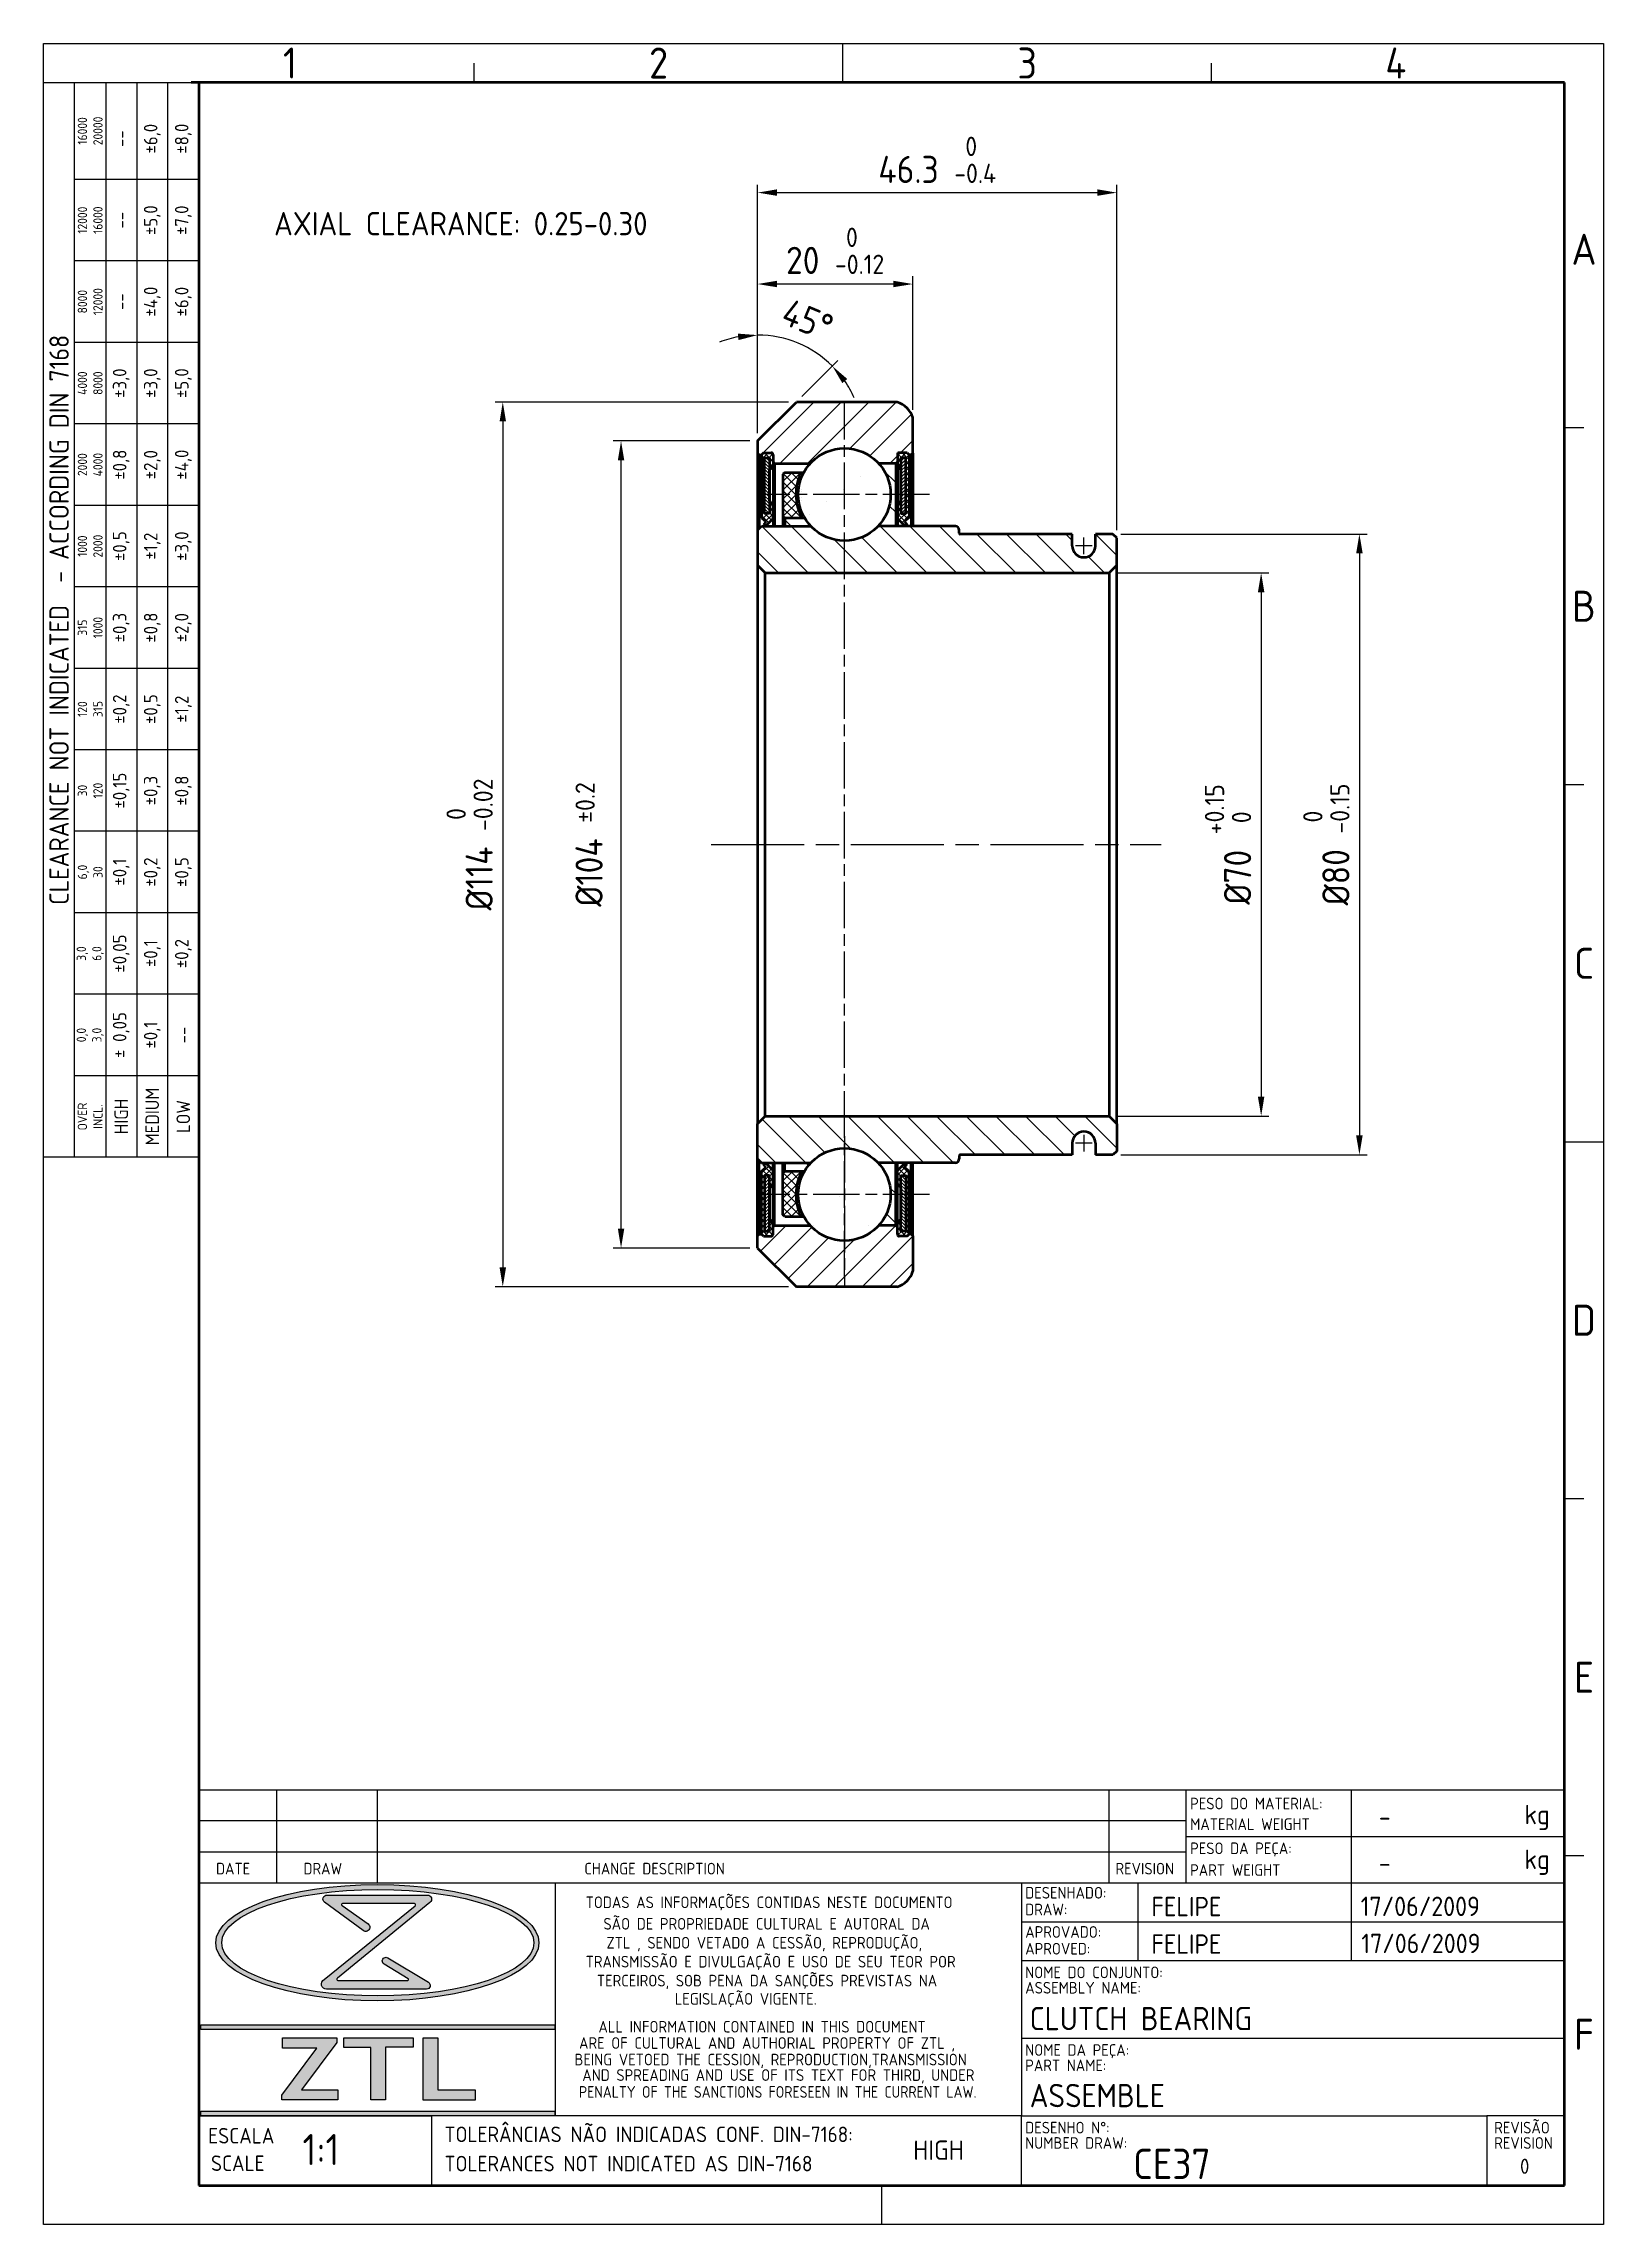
# Model space of a CAD drawing. Extents: x 0 to 201, y 0 to 281.
import ezdxf
from ezdxf.enums import TextEntityAlignment as Align

# ---------------------------------------------------------------- set-up
doc = ezdxf.new("R2010")
doc.units = 0
for name, pattern in [('AM_ISO02W050', [7.5, 6, -1.5]), ('AM_ISO08W050', [18, 12, -1.5, 3, -1.5]), ('AM_ISO08W050x2', [9, 6, -0.75, 1.5, -0.75])]:
    doc.linetypes.add(name, pattern=pattern)
doc.layers.get('Defpoints').update_dxf_attribs({"linetype": 'CONTINUOUS'})
for name, color, linetype, lineweight in [('AM_0', 7, 'CONTINUOUS', 50), ('AM_3', 6, 'AM_ISO02W050', 25), ('AM_5', 3, 'CONTINUOUS', 25), ('AM_6', 2, 'CONTINUOUS', 35), ('AM_7', 4, 'AM_ISO08W050', 25), ('AM_8', 1, 'CONTINUOUS', 25), ('AM_BOR', 7, 'CONTINUOUS', 50)]:
    doc.layers.add(name, color=color, linetype=linetype, lineweight=lineweight)
doc.styles.add('ACISOTS', font='isocp.shx', dxfattribs={"height": 1})
doc.styles.get("Standard").update_dxf_attribs({"font": 'ISOCP.SHX'})
doc.dimstyles.new('AM_ISO', dxfattribs={"dimtxt": 3.5, "dimasz": 2.5, "dimexe": 1, "dimexo": 1, "dimgap": 1.5, "dimtad": 1, "dimdsep": 46, "dimtxsty": 'Standard', "dimcen": 0, "dimclrd": 256, "dimclre": 256, "dimclrt": 2, "dimadec": 0, "dimazin": 2, "dimtp": 0.1, "dimtm": 0.1, "dimtfac": 0.71, "dimtdec": 3, "dimtmove": 0, "dimatfit": 3, "dimfxl": 0, "dimlwd": -1, "dimlwe": -1, "dimarcsym": 0})
pattern_1 = [(135, (5.872, 0), (-1.909188, -1.909188), [])]
pattern_2 = [(45, (5.8721, 0), (-1.767767, 1.767767), [])]

# ---------------------------------------------------------------- blocks, each defined once
blk = doc.blocks.new('A4 ZTL')
at = {"layer": 'AM_0'}
for p, q in [((196, 276), (19, 276)), ((20, 276), (20, 5)), ((196, 5), (196, 276)), ((20, 5), (196, 5))]:
    blk.add_line(p, q, dxfattribs=at)
at = {"layer": 'AM_BOR', "color": 135, "lineweight": 25}
for p, q in [((0, 0), (0, 281)), ((0, 281), (201, 281)), ((55.5, 276), (55.5, 278.5)), ((103, 276), (103, 281)), ((150.5, 276), (150.5, 278.5)), ((201, 281), (201, 0)), ((4, 137.5), (4, 276)), ((8, 276), (8, 137.5)), ((12, 276), (12, 137.5)), ((16, 137.5), (16, 276)), ((20, 263.5), (4, 263.5)), ((20, 253), (4, 253)), ((20, 242.5), (4, 242.5)), ((20, 232), (4, 232)), ((198.5, 231.5), (196, 231.5)), ((20, 221.5), (4, 221.5)), ((20, 211), (4, 211)), ((20, 200.5), (4, 200.5)), ((20, 190), (4, 190)), ((198.5, 185.5), (196, 185.5)), ((20, 179.5), (4, 179.5)), ((20, 169), (4, 169)), ((20, 158.5), (4, 158.5)), ((20, 148), (4, 148)), ((196, 139.5), (201, 139.5)), ((198.5, 93.5), (196, 93.5)), ((198.5, 47.5), (196, 47.5)), ((108, 0), (108, 5)), ((201, 0), (0, 0))]:
    blk.add_line(p, q, dxfattribs=at)
blk.add_lwpolyline([(20, 276), (20, 137.5), (0, 137.5), (0, 276)], close=True, dxfattribs=at)
at = {"layer": 'AM_BOR', "color": 135, "lineweight": 25, "style": 'ACISOTS'}
for s, p in [('1', (31.75, 278.5)), ('2', (79.25, 278.5)), ('3', (126.75, 278.5)), ('4', (174.25, 278.5)), ('A', (198.5, 254.5)), ('B', (198.5, 208.5)), ('C', (198.5, 162.5)), ('D', (198.5, 116.5)), ('E', (198.5, 70.5)), ('F', (198.5, 24.5))]:
    blk.add_text(s, height=4, dxfattribs=at).set_placement(p, align=Align.MIDDLE)
at = {"layer": 'AM_BOR', "color": 135, "lineweight": 25, "attachment_point": 5, "rotation": 90}
for s, insert, char_height, width in [('16000\\P20000', (6, 269.75), 1.2, 12.5), ('±6,0', (14, 268.75), 1.75, 10.5), ('±8,0', (18, 268.75), 1.75, 10.5), ('--', (10, 268.75), 1.75, 10.5), ('12000\\P16000', (6, 258.25), 1.2, 10.5), ('--', (10, 258.25), 1.75, 10.5), ('±5,0', (14, 258.25), 1.75, 10.5), ('±7,0', (18, 258.25), 1.75, 10.5), ('8000\\P12000', (6, 247.75), 1.2, 10.5), ('--', (10, 247.75), 1.75, 10.5), ('±4,0', (14, 247.75), 1.75, 10.5), ('±6,0', (18, 247.75), 1.75, 10.5), ('{\\Fisocp.shx|c0;CLEARANCE NOT INDICATED  - ACCORDING DIN 7168}', (2, 206.75), 2.5, 138.5), ('±3,0', (10, 237.25), 1.75, 10.5), ('±3,0', (14, 237.25), 1.75, 10.5), ('±5,0', (18, 237.25), 1.75, 10.5), ('4000\\P8000', (6, 237.25), 1.2, 10.5), ('2000\\P4000', (6, 226.75), 1.2, 10.5), ('±0,8', (10, 226.75), 1.75, 10.5), ('±2,0', (14, 226.75), 1.75, 10.5), ('±4,0', (18, 226.75), 1.75, 10.5), ('1000\\P2000', (6, 216.25), 1.2, 10.5), ('±0,5', (10, 216.25), 1.75, 10.5), ('±1,2', (14, 216.25), 1.75, 10.5), ('±3,0', (18, 216.25), 1.75, 10.5), ('315\\P1000', (6, 205.75), 1.2, 10.5), ('±0,3', (10, 205.75), 1.75, 10.5), ('±0,8', (14, 205.75), 1.75, 10.5), ('±2,0', (18, 205.75), 1.75, 10.5), ('±0,2', (10, 195.25), 1.75, 10.5), ('±0,5', (14, 195.25), 1.75, 10.5), ('±1,2', (18, 195.25), 1.75, 10.5), ('120\\P315', (6, 195.25), 1.2, 10.5), ('30\\P120', (6, 184.75), 1.2, 10.5), ('±0,15', (10, 184.75), 1.75, 10.5), ('±0,3', (14, 184.75), 1.75, 10.5), ('±0,8', (18, 184.75), 1.75, 10.5), ('6,0\\P30', (6, 174.25), 1.2, 10.5), ('±0,1', (10, 174.25), 1.75, 10.5), ('±0,2', (14, 174.25), 1.75, 10.5), ('±0,5', (18, 174.25), 1.75, 10.5), ('±0,05', (10, 163.75), 1.75, 10.5), ('3,0\\P6,0', (6, 163.75), 1.2, 10.5), ('±0,1', (14, 163.75), 1.75, 10.5), ('±0,2', (18, 163.75), 1.75, 10.5), ('± 0,05', (10, 153.25), 1.75, 10.5), ('\\pt4.79529;±0,1', (14, 153.25), 1.75, 10.5), ('0,0\\P3,0', (6, 153.25), 1.2, 10.5), ('--', (18, 153.25), 1.75, 10.5), ('MEDIUM', (14, 142.75), 1.75, 10.5), ('{\\Fisocp.shx|c0;OVER\\PINCL.}', (6, 142.75), 1.2, 10.5), ('HIGH', (10, 142.75), 1.75, 10.5), ('LOW', (18, 142.75), 1.75, 10.5)]:
    blk.add_mtext(s, dxfattribs=dict(at, insert=insert, char_height=char_height, width=width))
blk = doc.blocks.new('LEGENDAZTL-1')
at = {"layer": 'AM_8'}
h = blk.add_hatch(color=135, dxfattribs=at)
edge = h.paths.add_edge_path()
edge.add_ellipse((23.01, 31.29), major_axis=(20.82, 0), ratio=0.359907, start_angle=191.4592, end_angle=452.8175)
edge.add_ellipse((23.01, 31.29), major_axis=(20.82, 0), ratio=0.359907, start_angle=92.8175, end_angle=191.4592)
edge = h.paths.add_edge_path(flags=16)
edge.add_ellipse((23.07, 31.29), major_axis=(20.11, 0), ratio=0.340664, start_angle=93.067, end_angle=371.4592)
edge.add_ellipse((23.07, 31.29), major_axis=(20.11, 0), ratio=0.340664, start_angle=11.4592, end_angle=93.067)
h = blk.add_hatch(color=135, dxfattribs=at)
edge = h.paths.add_edge_path()
edge.add_line((27.86, 36.04), (16.14, 26.55))
edge.add_arc((16.46, 25.96), 0.662, 118.1409, 270)
edge.add_line((16.46, 25.3), (29.34, 25.3))
edge.add_arc((29.33, 25.79), 0.488, 271.9685, 418.9108)
edge.add_line((29.58, 26.21), (24.36, 29.35))
edge.add_arc((24.11, 28.95), 0.475, 58.6682, 238.8052)
edge.add_line((23.87, 28.54), (26.98, 26.65))
edge.add_arc((26.92, 26.56), 0.12, -90, 54.6545, ccw=False)
edge.add_line((26.92, 26.44), (17.93, 26.44))
edge.add_arc((17.96, 26.6), 0.167, 129.2364, 260.8226, ccw=False)
edge.add_line((17.86, 26.73), (29.79, 36.47))
edge.add_arc((29.47, 36.9), 0.529, 306.0702, 450)
edge.add_line((29.47, 37.43), (16.54, 37.43))
edge.add_arc((16.52, 36.92), 0.513, 87.7272, 233.7471)
edge.add_line((16.21, 36.5), (21.18, 32.86))
edge.add_arc((21.5, 33.28), 0.527, 232.4714, 414.7334)
edge.add_line((21.81, 33.71), (18.46, 36.07))
edge.add_arc((18.53, 36.2), 0.144, 90, 242.5235, ccw=False)
edge.add_line((18.53, 36.35), (27.78, 36.35))
edge.add_arc((27.75, 36.17), 0.176, -50.9964, 80.7655, ccw=False)
for points in [[(0.28, 20.1), (45.87, 20.1), (45.87, 20.7), (0.28, 20.7)], [(10.71, 11.65), (10.71, 11.05), (17.9, 11.05), (17.9, 12.32), (13.24, 12.32), (17.77, 18.44), (17.77, 19.04), (10.78, 19.04), (10.78, 17.71), (15.21, 17.71)], [(18.7, 17.78), (22.17, 17.78), (22.17, 11.05), (24.07, 11.05), (24.07, 17.84), (27.63, 17.84), (27.63, 19.04), (18.7, 19.04)], [(35.62, 11.02), (35.62, 12.32), (30.79, 12.32), (30.79, 19.04), (28.93, 19.04), (28.93, 11.02)], [(45.87, 9.6), (0.28, 9.6), (0.28, 9), (45.87, 9)]]:
    blk.add_hatch(color=135, dxfattribs=at).paths.add_polyline_path(points)
at = {"layer": 'AM_8', "color": 135}
for p, q in [((0, 51), (176, 51)), ((0, 51), (0, 0)), ((10, 51), (10, 39)), ((23, 51), (23, 39)), ((117.25, 51), (117.25, 39)), ((127.25, 39), (127.25, 51)), ((148.5, 51), (148.5, 45)), ((176, 0), (176, 51)), ((127.25, 47), (0, 47)), ((127.25, 45), (176, 45)), ((148.5, 45), (148.5, 39)), ((0, 43), (127.25, 43)), ((0, 39), (106, 39)), ((16.54, 37.43), (29.47, 37.43)), ((45.93, 39), (45.93, 9)), ((106, 39), (106, 20)), ((106, 39), (176, 39)), ((121, 39), (121, 29)), ((148.5, 39), (148.5, 29)), ((106, 34), (176, 34)), ((106, 29), (176, 29)), ((0.28, 20.1), (0.28, 20.7)), ((0.28, 20.7), (45.87, 20.7)), ((45.87, 20.1), (0.28, 20.1)), ((45.87, 20.7), (45.87, 20.1)), ((106, 20), (106, 9)), ((10.71, 11.65), (15.21, 17.71)), ((10.78, 17.71), (10.78, 19.04)), ((10.78, 19.04), (17.77, 19.04)), ((15.21, 17.71), (10.78, 17.71)), ((17.77, 18.44), (13.24, 12.32)), ((17.77, 19.04), (17.77, 18.44)), ((18.7, 17.78), (18.7, 19.04)), ((18.7, 19.04), (27.63, 19.04)), ((22.17, 17.78), (18.7, 17.78)), ((22.17, 11.05), (22.17, 17.78)), ((24.07, 17.84), (24.07, 11.05)), ((27.63, 17.84), (24.07, 17.84)), ((27.63, 19.04), (27.63, 17.84)), ((28.93, 11.02), (28.93, 19.04)), ((28.93, 19.04), (30.79, 19.04)), ((30.79, 19.04), (30.79, 12.32)), ((106, 19), (176, 19)), ((10.71, 11.05), (10.71, 11.65)), ((13.24, 12.32), (17.9, 12.32)), ((17.9, 12.32), (17.9, 11.05)), ((30.79, 12.32), (35.62, 12.32)), ((35.62, 12.32), (35.62, 11.02)), ((0, 9), (30, 9)), ((106, 9), (0, 9)), ((0.28, 9.6), (45.87, 9.6)), ((0.28, 9), (0.28, 9.6)), ((45.87, 9), (0.28, 9)), ((17.9, 11.05), (10.71, 11.05)), ((24.07, 11.05), (22.17, 11.05)), ((35.62, 11.02), (28.93, 11.02)), ((30, 9), (30, 0)), ((45.87, 9.6), (45.87, 9)), ((106, 0), (106, 9)), ((106, 9), (166, 9)), ((176, 9), (166, 9)), ((166, 9), (166, 0)), ((0, 0), (176, 0))]:
    blk.add_line(p, q, dxfattribs=at)
blk.add_lwpolyline([(16.54, 37.43), (29.47, 37.43, -0.726075), (29.79, 36.47), (17.86, 26.73, 0.646844), (17.93, 26.44), (26.92, 26.44, 0.730915), (26.98, 26.65), (23.87, 28.54, -1.001197), (24.36, 29.35), (29.58, 26.21, -0.746343), (29.34, 25.3), (16.46, 25.3, -0.780296), (16.14, 26.55), (27.86, 36.04, 0.647932), (27.78, 36.35), (18.53, 36.35, 0.78497), (18.46, 36.07), (21.81, 33.71, -1.019937), (21.18, 32.86), (16.21, 36.5, -0.740095), (16.54, 37.43, -0.257794)], format="xyb", dxfattribs=at)
for centre, major_axis, ratio in [((23.01, 31.29), (-20.82, 0), 0.359907), ((23.07, 31.29), (-20.11, 0), 0.340664)]:
    blk.add_ellipse(centre, major_axis=major_axis, ratio=ratio, dxfattribs=at)
for s, height, p in [('PESO DO MATERIAL:', 1.5, (127.75, 48.48)), ('kg', 2.5, (170.83, 46.56)), ('MATERIAL WEIGHT', 1.5, (127.75, 45.82)), ('PESO DA PEÇA:', 1.5, (127.75, 42.71)), ('kg', 2.5, (170.83, 40.79)), ('DATE', 1.5, (2.22, 40.09)), ('DRAW', 1.5, (13.48, 40.09)), ('CHANGE DESCRIPTION', 1.5, (49.68, 40.09)), ('REVISION', 1.5, (118.12, 40.09)), ('PART WEIGHT', 1.5, (127.75, 39.91)), ('TODAS AS INFORMAÇÕES CONTIDAS NESTE DOCUMENTO', 1.5, (49.85, 35.75)), ('DESENHADO:', 1.5, (106.5, 36.98)), ('SÃO DE PROPRIEDADE CULTURAL E AUTORAL DA', 1.5, (52.14, 32.98)), ('DRAW:', 1.5, (106.5, 34.82)), ('ZTL , SENDO VETADO A CESSÃO, REPRODUÇÃO,', 1.5, (52.53, 30.54)), ('APROVADO:', 1.5, (106.5, 31.93)), ('APROVED:', 1.5, (106.5, 29.77)), ('TRANSMISSÃO E DIVULGAÇÃO E USO DE SEU TEOR POR', 1.5, (49.85, 28.1)), ('NOME DO CONJUNTO:', 1.5, (106.5, 26.72)), ('TERCEIROS, SOB PENA DA SANÇÕES PREVISTAS NA', 1.5, (51.3, 25.66)), ('ASSEMBLY NAME:', 1.5, (106.5, 24.74)), ('LEGISLAÇÃO VIGENTE.', 1.5, (61.33, 23.31)), ('ALL INFORMATION CONTAINED IN THIS DOCUMENT', 1.5, (51.5, 19.72)), ('BEING VETOED THE CESSION, REPRODUCTION,TRANSMISSION', 1.5, (48.41, 15.49)), ('ARE OF CULTURAL AND AUTHORIAL PROPERTY OF ZTL ,', 1.5, (49, 17.62)), ('NOME DA PEÇA:', 1.5, (106.5, 16.72)), ('AND SPREADING AND USE OF ITS TEXT FOR THIRD, UNDER', 1.5, (49.42, 13.49)), ('PART NAME:', 1.5, (106.5, 14.74)), ('REVISÃO', 1.5, (166.93, 6.72)), ('ESCALA', 2, (1.21, 5.42)), ('TOLERÂNCIAS NÃO INDICADAS CONF. DIN-7168:', 2, (31.66, 5.6)), ('DESENHO N%%d:', 1.5, (106.5, 6.72)), ('NUMBER DRAW:', 1.5, (106.5, 4.74)), ('REVISION', 1.5, (166.93, 4.74)), ('SCALE', 2, (1.57, 1.88)), ('TOLERANCES NOT INDICATED AS DIN-7168', 2, (31.66, 1.83))]:
    blk.add_text(s, height=height, dxfattribs=at).set_placement(p)
at = {"layer": 'AM_8', "color": 135, "width": 0.95}
blk.add_text('PENALTY OF THE SANCTIONS FORESEEN IN THE CURRENT LAW.', height=1.5, dxfattribs=at).set_placement((48.99, 11.32))
at = {"layer": 'AM_8', "color": 135}
for tag, p in [('PESO1', (152.06, 47.53)), ('PESO', (152.06, 41.58))]:
    blk.add_attdef(tag, text='', height=2.5, dxfattribs=at).set_placement(p, align=Align.MIDDLE_LEFT)
for tag, p, height in [('DESN.', (122.75, 34.7), 2.5), ('DATADES', (149.73, 34.73), 2.5), ('APROV', (122.75, 29.87), 2.5), ('DATAAPROV', (149.81, 29.95), 2.5), ('CONJUNTO', (107.07, 20.02), 3), ('PEÇA', (107.07, 10.1), 3), ('NºDESENHO', (120.41, 0.84), 3.91)]:
    blk.add_attdef(tag, p, '', height=height, dxfattribs=at)
at = {"layer": 'AM_8', "color": 135, "style": 'ACISOTS'}
for tag, p, height in [('GEN-TITLE-SCA{12.7}', (13.36, 2.64), 4), ('GEN-TITLE-DWG{30.6}', (92.5, -2.65), 2)]:
    blk.add_attdef(tag, p, '', height=height, dxfattribs=at)
at = {"layer": 'AM_8', "color": 135}
for tag, height, p in [('TOL.N.IND', 2.5, (95.33, 4.56)), ('REV.', 1.96, (170.86, 2.49))]:
    blk.add_attdef(tag, text='', height=height, dxfattribs=at).set_placement(p, align=Align.MIDDLE_CENTER)
blk = doc.blocks.new('*D33')
at = {"layer": 'AM_5'}
for p, q in [((138.3, 212.81), (157.9, 212.81)), ((156.9, 210.31), (156.9, 145.31)), ((138.3, 142.81), (157.9, 142.81))]:
    blk.add_line(p, q, dxfattribs=at)
for points in [[(156.48, 210.31), (157.31, 210.31), (156.9, 212.81)], [(156.48, 145.31), (157.31, 145.31), (156.9, 142.81)]]:
    blk.add_solid(points, dxfattribs=at)
at = {"layer": 'Defpoints', "color": 0}
for p in [(137.3, 212.81), (137.3, 142.81), (156.9, 142.81)]:
    blk.add_point(p, dxfattribs=at)
at = {"layer": 'AM_5', "color": 2, "insert": (152.63, 177.81), "char_height": 3.5, "attachment_point": 5, "rotation": 90}
blk.add_mtext('%%c70 {}{\\H0.71x;\\C3;\\S+0.15^  0;}', dxfattribs=at)
blk = doc.blocks.new('*D34')
at = {"layer": 'AM_5'}
for p, q in [((138.8, 217.81), (170.56, 217.81)), ((169.56, 215.31), (169.56, 140.31)), ((138.8, 137.81), (170.56, 137.81))]:
    blk.add_line(p, q, dxfattribs=at)
for points in [[(169.14, 215.31), (169.98, 215.31), (169.56, 217.81)], [(169.14, 140.31), (169.98, 140.31), (169.56, 137.81)]]:
    blk.add_solid(points, dxfattribs=at)
at = {"layer": 'Defpoints', "color": 0}
for p in [(137.8, 217.81), (137.8, 137.81), (169.56, 137.81)]:
    blk.add_point(p, dxfattribs=at)
at = {"layer": 'AM_5', "color": 2, "insert": (165.3, 177.81), "char_height": 3.5, "attachment_point": 5, "rotation": 90}
blk.add_mtext('%%c80 {}{\\H0.71x;\\C3;\\S 0^ -0.15;}', dxfattribs=at)
blk = doc.blocks.new('*D35')
at = {"layer": 'AM_5'}
for p, q in [((96, 234.81), (58.17, 234.81)), ((59.17, 232.31), (59.17, 123.31)), ((96, 120.81), (58.17, 120.81))]:
    blk.add_line(p, q, dxfattribs=at)
for points in [[(58.76, 232.31), (59.59, 232.31), (59.17, 234.81)], [(58.76, 123.31), (59.59, 123.31), (59.17, 120.81)]]:
    blk.add_solid(points, dxfattribs=at)
at = {"layer": 'Defpoints', "color": 0}
for p in [(97, 234.81), (59.17, 120.81), (97, 120.81)]:
    blk.add_point(p, dxfattribs=at)
at = {"layer": 'AM_5', "color": 2, "insert": (54.9, 177.81), "char_height": 3.5, "attachment_point": 5, "rotation": 90}
blk.add_mtext('%%c114 {}{\\H0.71x;\\C3;\\S 0^ -0.02;}', dxfattribs=at)
blk = doc.blocks.new('*D36')
at = {"layer": 'AM_5'}
for p, q in [((92, 230.81), (92, 262.8)), ((94.5, 261.8), (135.8, 261.8)), ((138.3, 218.31), (138.3, 262.8))]:
    blk.add_line(p, q, dxfattribs=at)
for points in [[(94.5, 262.22), (94.5, 261.39), (92, 261.8)], [(135.8, 262.22), (135.8, 261.39), (138.3, 261.8)]]:
    blk.add_solid(points, dxfattribs=at)
at = {"layer": 'Defpoints', "color": 0}
for p in [(138.3, 261.8), (92, 229.81), (138.3, 217.31)]:
    blk.add_point(p, dxfattribs=at)
at = {"layer": 'AM_5', "color": 2, "insert": (115.15, 266.02), "char_height": 3.5, "attachment_point": 5}
blk.add_mtext('46.3 {}{\\H0.71x;\\C3;\\S 0^ -0.4;}', dxfattribs=at)
blk = doc.blocks.new('*D37')
at = {"layer": 'AM_5'}
for p, q in [((92, 230.81), (92, 251.02)), ((112, 233.81), (112, 251.02)), ((109.5, 250.02), (94.5, 250.02))]:
    blk.add_line(p, q, dxfattribs=at)
for points in [[(94.5, 250.44), (94.5, 249.61), (92, 250.02)], [(109.5, 250.44), (109.5, 249.61), (112, 250.02)]]:
    blk.add_solid(points, dxfattribs=at)
at = {"layer": 'Defpoints', "color": 0}
for p in [(92, 250.02), (112, 232.81), (92, 229.81)]:
    blk.add_point(p, dxfattribs=at)
at = {"layer": 'AM_5', "color": 2, "insert": (102, 254.3), "char_height": 3.5, "attachment_point": 5}
blk.add_mtext('20 {}{\\H0.71x;\\C3;\\S 0^ -0.12;}', dxfattribs=at)
blk = doc.blocks.new('*D38')
at = {"layer": 'AM_5'}
for p, q in [((91, 229.81), (73.41, 229.81)), ((74.41, 128.31), (74.41, 227.31)), ((91, 125.81), (73.41, 125.81))]:
    blk.add_line(p, q, dxfattribs=at)
for points in [[(74, 227.31), (74.83, 227.31), (74.41, 229.81)], [(74, 128.31), (74.83, 128.31), (74.41, 125.81)]]:
    blk.add_solid(points, dxfattribs=at)
at = {"layer": 'Defpoints', "color": 0}
for p in [(74.41, 229.81), (92, 229.81), (92, 125.81)]:
    blk.add_point(p, dxfattribs=at)
at = {"layer": 'AM_5', "color": 2, "insert": (70.29, 177.81), "char_height": 3.5, "attachment_point": 5, "rotation": 90}
blk.add_mtext('%%c104 {}{\\A0;{\\H1.5x;}{\\A2;\\H0.71x;\\C3;%%p0.2}}', dxfattribs=at)
blk = doc.blocks.new('*D39')
at = {"layer": 'AM_5'}
for p, q in [((92, 230.81), (92, 244.44)), ((97.71, 235.51), (102.35, 240.16))]:
    blk.add_line(p, q, dxfattribs=at)
for start, end in [(100.5169, 111.0337), (45, 90), (23.9663, 34.4831)]:
    blk.add_arc((92, 229.81), 13.64, start, end, dxfattribs=at)
for points in [[(89.47, 243.63), (89.55, 242.8), (92, 243.44)], [(102.92, 237.26), (103.56, 237.79), (101.64, 239.45)]]:
    blk.add_solid(points, dxfattribs=at)
at = {"layer": 'Defpoints', "color": 0}
for p in [(98.82, 241.62), (97, 234.81), (92, 229.81), (92, 229.81), (92, 228.23)]:
    blk.add_point(p, dxfattribs=at)
at = {"layer": 'AM_5', "color": 2, "insert": (98.46, 245.41), "char_height": 3.5, "attachment_point": 5, "rotation": 337.5}
blk.add_mtext('45°', dxfattribs=at)

msp = doc.modelspace()

# ---------------------------------------------------------------- hatches: boundary and pattern name
at = {"layer": 'AM_3'}
h = msp.add_hatch(dxfattribs=at)
h.set_pattern_fill('ANSI31', color=256, scale=15, style=0)
h.paths.add_polyline_path([(78.278, 102.972), (76.724, 102.972), (76.724, 95.972), (83.474, 95.972), (83.474, 99.972, -0.2679492)])
h.paths.add_polyline_path([(83.474, 63.972), (76.724, 63.972), (76.724, 56.972), (78.278, 56.972, -0.2679492), (83.474, 59.972)])
h = msp.add_hatch(dxfattribs=at)
h.set_pattern_fill('ANSI31', color=256, scale=15, style=0)
h.paths.add_polyline_path([(86.474, 95.972), (90.224, 99.722), (90.224, 102.972), (88.671, 102.972, -0.2679492), (83.474, 99.972), (83.474, 95.972)])
h.paths.add_polyline_path([(90.224, 56.972), (90.224, 60.222), (86.474, 63.972), (83.474, 63.972), (83.474, 59.972, -0.2679492), (88.671, 56.972)])
at = {"layer": 'AM_8'}
h = msp.add_hatch(dxfattribs=at)
h.set_pattern_fill('_U', color=256, scale=2.5, angle=45, style=0, pattern_type=0)
h.set_pattern_definition(pattern_2)
edge = h.paths.add_edge_path()
edge.add_line((109.8, 226.906), (110.019, 227.125))
edge.add_line((110.019, 227.125), (110.019, 228.031))
edge.add_arc((110.269, 228.031), 0.25, 90, 180, ccw=False)
edge.add_line((110.269, 228.281), (111.269, 228.281))
edge.add_line((111.269, 228.281), (111.519, 228.031))
edge.add_line((111.519, 228.031), (111.8, 228.031))
edge.add_line((111.8, 228.031), (112, 228.231))
edge.add_line((112, 228.231), (112, 232.806))
edge.add_arc((109.129, 231.935), 3, 16.87449, 73.12551)
edge.add_line((110, 234.806), (97, 234.806))
edge.add_line((97, 234.806), (92, 229.806))
edge.add_line((92, 229.806), (92, 228.231))
edge.add_line((92, 228.231), (92.2, 228.031))
edge.add_line((92.2, 228.031), (92.5, 228.031))
edge.add_line((92.5, 228.031), (92.75, 228.281))
edge.add_line((92.75, 228.281), (93.75, 228.281))
edge.add_arc((93.75, 228.031), 0.25, 0, 90, ccw=False)
edge.add_line((94, 228.031), (94, 227.106))
edge.add_line((94, 227.106), (94.2, 226.906))
edge.add_line((94.2, 226.906), (98.791, 226.906))
edge.add_arc((103.2, 222.906), 5.953, 42.21621, 137.78379, ccw=False)
edge.add_line((107.609, 226.906), (109.8, 226.906))
h = msp.add_hatch(dxfattribs=at)
h.set_pattern_fill('_U', color=256, scale=0.5, angle=45, style=0, double=1, pattern_type=0)
h.set_pattern_definition([(135, (198.14736, 0), (0.3535534, 0.3535534), []), (45, (198.14736, 0), (0.3535534, -0.3535534), [])])
edge = h.paths.add_edge_path()
edge.add_line((92.918, 227.638), (92.918, 220.453))
edge.add_line((92.918, 220.453), (93.554, 220.453))
edge.add_line((93.554, 220.453), (93.554, 222.097))
edge.add_line((93.554, 222.097), (94, 221.546))
edge.add_line((94, 221.546), (94, 219.828))
edge.add_line((94, 219.828), (93.005, 218.806))
edge.add_line((93.005, 218.806), (92.747, 219.002))
edge.add_line((92.747, 219.002), (93.082, 219.409))
edge.add_line((93.082, 219.409), (92.519, 219.872))
edge.add_line((92.519, 219.872), (92.519, 228.031))
edge.add_line((92.519, 228.031), (92.5, 228.031))
edge.add_line((92.5, 228.031), (92.75, 228.281))
edge.add_line((92.75, 228.281), (93.75, 228.281))
edge.add_arc((93.75, 228.031), 0.25, 360, 450, ccw=False)
edge.add_line((94, 228.031), (94, 226.472))
edge.add_line((94, 226.472), (93.554, 226.101))
edge.add_line((93.554, 226.101), (93.554, 227.638))
edge.add_line((93.554, 227.638), (92.918, 227.638))
h = msp.add_hatch(dxfattribs=at)
h.set_pattern_fill('_U', color=256, scale=0.3, angle=45, style=0, pattern_type=0)
h.set_pattern_definition([(135, (198.14736, 0), (0.21213203, 0.21213203), [])])
h.paths.add_polyline_path([(93.554, 227.638), (93.554, 220.453), (92.918, 220.453), (92.918, 227.638)])
h = msp.add_hatch(dxfattribs=at)
h.set_pattern_fill('_U', color=256, scale=0.5, angle=45, style=0, double=1, pattern_type=0)
h.set_pattern_definition([(45, (5.87213, 0), (-0.3535534, 0.3535534), []), (135, (5.87213, 0), (-0.3535534, -0.3535534), [])])
edge = h.paths.add_edge_path()
edge.add_line((111.101, 227.638), (111.101, 220.453))
edge.add_line((111.101, 220.453), (110.465, 220.453))
edge.add_line((110.465, 220.453), (110.465, 222.097))
edge.add_line((110.465, 222.097), (110.019, 221.546))
edge.add_line((110.019, 221.546), (110.019, 219.828))
edge.add_line((110.019, 219.828), (111.015, 218.806))
edge.add_line((111.015, 218.806), (111.272, 219.002))
edge.add_line((111.272, 219.002), (110.938, 219.409))
edge.add_line((110.938, 219.409), (111.5, 219.872))
edge.add_line((111.5, 219.872), (111.5, 228.031))
edge.add_line((111.5, 228.031), (111.519, 228.031))
edge.add_line((111.519, 228.031), (111.269, 228.281))
edge.add_line((111.269, 228.281), (110.269, 228.281))
edge.add_arc((110.269, 228.031), 0.25, 90, 180)
edge.add_line((110.019, 228.031), (110.019, 226.472))
edge.add_line((110.019, 226.472), (110.465, 226.101))
edge.add_line((110.465, 226.101), (110.465, 227.638))
edge.add_line((110.465, 227.638), (111.101, 227.638))
h = msp.add_hatch(dxfattribs=at)
h.set_pattern_fill('_U', color=256, scale=0.3, angle=45, style=0, pattern_type=0)
h.set_pattern_definition([(45, (5.87213, 0), (-0.21213203, 0.21213203), [])])
h.paths.add_polyline_path([(110.465, 227.638), (110.465, 220.453), (111.101, 220.453), (111.101, 227.638)])
h = msp.add_hatch(dxfattribs=at)
h.set_pattern_fill('_U', color=256, scale=2.7, angle=135, style=0, pattern_type=0)
h.set_pattern_definition(pattern_1)
edge = h.paths.add_edge_path()
edge.add_line((109.8, 226.906), (107.609, 226.906))
edge.add_arc((103.2, 222.906), 5.953, -149.46385, 42.21621, ccw=False)
edge.add_line((98.073, 219.881), (95.529, 219.881))
edge.add_line((95.529, 219.881), (95.529, 218.806))
edge.add_line((95.529, 218.806), (92.5, 218.806))
edge.add_line((92.5, 218.806), (92, 218.306))
edge.add_line((92, 218.306), (92, 213.806))
edge.add_line((92, 213.806), (93, 212.806))
edge.add_line((93, 212.806), (137.3, 212.806))
edge.add_line((137.3, 212.806), (138.3, 213.806))
edge.add_line((138.3, 213.806), (138.3, 217.306))
edge.add_line((138.3, 217.306), (137.8, 217.806))
edge.add_line((137.8, 217.806), (135.55, 217.806))
edge.add_line((135.55, 217.806), (135.55, 216.306))
edge.add_arc((134.05, 216.306), 1.5, -180, 0, ccw=False)
edge.add_line((132.55, 216.306), (132.55, 217.806))
edge.add_line((132.55, 217.806), (118.1, 217.806))
edge.add_arc((118.1, 217.906), 0.1, 180, 270, ccw=False)
edge.add_line((118, 217.906), (118, 218.306))
edge.add_arc((117.5, 218.306), 0.5, 0, 90)
edge.add_line((117.5, 218.806), (109.8, 218.806))
edge.add_line((109.8, 218.806), (109.8, 226.906))
h = msp.add_hatch(dxfattribs=at)
h.set_pattern_fill('_U', color=256, scale=0.8, angle=45, style=0, double=1, pattern_type=0)
h.set_pattern_definition([(45, (5.8721, -2.8496), (-0.5656854, 0.5656854), []), (135, (5.8721, -2.8496), (-0.5656854, -0.5656854), [])])
edge = h.paths.add_edge_path()
edge.add_line((95.529, 219.881), (97.731, 219.881))
edge.add_arc((103.2, 222.906), 6.25, 152.86671, 208.94291, ccw=False)
edge.add_line((97.638, 225.756), (95.529, 225.756))
edge.add_line((95.529, 225.756), (95.279, 225.506))
edge.add_line((95.279, 225.506), (95.279, 220.131))
edge.add_line((95.279, 220.131), (95.529, 219.881))
h = msp.add_hatch(dxfattribs=at)
h.set_pattern_fill('_U', color=256, scale=2.7, angle=135, style=0, pattern_type=0)
h.set_pattern_definition(pattern_1)
edge = h.paths.add_edge_path()
edge.add_line((109.8, 136.806), (110.019, 136.806))
edge.add_line((110.019, 136.806), (117.5, 136.806))
edge.add_arc((117.5, 137.306), 0.5, 270, 360)
edge.add_line((118, 137.306), (118, 137.706))
edge.add_arc((118.1, 137.706), 0.1, 90, 180, ccw=False)
edge.add_line((118.1, 137.806), (132.55, 137.806))
edge.add_line((132.55, 137.806), (132.55, 139.306))
edge.add_arc((134.05, 139.306), 1.5, 0, 180, ccw=False)
edge.add_line((135.55, 139.306), (135.55, 137.806))
edge.add_line((135.55, 137.806), (137.8, 137.806))
edge.add_line((137.8, 137.806), (138.3, 138.306))
edge.add_line((138.3, 138.306), (138.3, 141.806))
edge.add_line((138.3, 141.806), (137.3, 142.806))
edge.add_line((137.3, 142.806), (93, 142.806))
edge.add_line((93, 142.806), (92, 141.806))
edge.add_line((92, 141.806), (92, 137.306))
edge.add_line((92, 137.306), (92.5, 136.806))
edge.add_line((92.5, 136.806), (95.529, 136.806))
edge.add_line((95.529, 136.806), (95.529, 135.73))
edge.add_line((95.529, 135.73), (98.073, 135.73))
edge.add_arc((103.2, 132.706), 5.953, -42.21621, 149.46385, ccw=False)
edge.add_line((107.609, 128.706), (109.8, 128.706))
edge.add_line((109.8, 128.706), (109.8, 136.806))
h = msp.add_hatch(dxfattribs=at)
h.set_pattern_fill('_U', color=256, scale=0.5, angle=45, style=0, double=1, pattern_type=0)
h.set_pattern_definition([(225, (198.14736, 355.61176), (0.3535534, -0.3535534), []), (315, (198.14736, 355.61176), (0.3535534, 0.3535534), [])])
edge = h.paths.add_edge_path()
edge.add_line((92.918, 127.973), (92.918, 135.159))
edge.add_line((92.918, 135.159), (93.554, 135.159))
edge.add_line((93.554, 135.159), (93.554, 133.515))
edge.add_line((93.554, 133.515), (94, 134.066))
edge.add_line((94, 134.066), (94, 135.783))
edge.add_line((94, 135.783), (93.005, 136.806))
edge.add_line((93.005, 136.806), (92.747, 136.609))
edge.add_line((92.747, 136.609), (93.082, 136.203))
edge.add_line((93.082, 136.203), (92.519, 135.74))
edge.add_line((92.519, 135.74), (92.519, 127.581))
edge.add_line((92.519, 127.581), (92.5, 127.581))
edge.add_line((92.5, 127.581), (92.75, 127.331))
edge.add_line((92.75, 127.331), (93.75, 127.331))
edge.add_arc((93.75, 127.581), 0.25, -90, 0)
edge.add_line((94, 127.581), (94, 129.14))
edge.add_line((94, 129.14), (93.554, 129.511))
edge.add_line((93.554, 129.511), (93.554, 127.973))
edge.add_line((93.554, 127.973), (92.918, 127.973))
h = msp.add_hatch(dxfattribs=at)
h.set_pattern_fill('_U', color=256, scale=0.3, angle=45, style=0, pattern_type=0)
h.set_pattern_definition([(225, (198.14736, 355.61176), (0.21213203, -0.21213203), [])])
h.paths.add_polyline_path([(93.554, 127.973), (93.554, 135.159), (92.918, 135.159), (92.918, 127.973)])
h = msp.add_hatch(dxfattribs=at)
h.set_pattern_fill('_U', color=256, scale=0.8, angle=45, style=0, double=1, pattern_type=0)
h.set_pattern_definition([(315, (5.8721, 358.4614), (-0.5656854, -0.5656854), []), (225, (5.8721, 358.4614), (-0.5656854, 0.5656854), [])])
edge = h.paths.add_edge_path()
edge.add_line((95.529, 135.73), (97.731, 135.73))
edge.add_arc((103.2, 132.706), 6.25, 151.05709, 207.13329)
edge.add_line((97.638, 129.855), (95.529, 129.855))
edge.add_line((95.529, 129.855), (95.279, 130.105))
edge.add_line((95.279, 130.105), (95.279, 135.48))
edge.add_line((95.279, 135.48), (95.529, 135.73))
h = msp.add_hatch(dxfattribs=at)
h.set_pattern_fill('_U', color=256, scale=0.5, angle=45, style=0, double=1, pattern_type=0)
h.set_pattern_definition([(315, (5.87213, 355.61176), (-0.3535534, -0.3535534), []), (225, (5.87213, 355.61176), (-0.3535534, 0.3535534), [])])
edge = h.paths.add_edge_path()
edge.add_line((111.101, 127.973), (111.101, 135.159))
edge.add_line((111.101, 135.159), (110.465, 135.159))
edge.add_line((110.465, 135.159), (110.465, 133.515))
edge.add_line((110.465, 133.515), (110.019, 134.066))
edge.add_line((110.019, 134.066), (110.019, 135.783))
edge.add_line((110.019, 135.783), (111.015, 136.806))
edge.add_line((111.015, 136.806), (111.272, 136.609))
edge.add_line((111.272, 136.609), (110.938, 136.203))
edge.add_line((110.938, 136.203), (111.5, 135.74))
edge.add_line((111.5, 135.74), (111.5, 127.581))
edge.add_line((111.5, 127.581), (111.519, 127.581))
edge.add_line((111.519, 127.581), (111.269, 127.331))
edge.add_line((111.269, 127.331), (110.269, 127.331))
edge.add_arc((110.269, 127.581), 0.25, 180, 270, ccw=False)
edge.add_line((110.019, 127.581), (110.019, 129.14))
edge.add_line((110.019, 129.14), (110.465, 129.511))
edge.add_line((110.465, 129.511), (110.465, 127.973))
edge.add_line((110.465, 127.973), (111.101, 127.973))
h = msp.add_hatch(dxfattribs=at)
h.set_pattern_fill('_U', color=256, scale=0.3, angle=45, style=0, pattern_type=0)
h.set_pattern_definition([(315, (5.87213, 355.61176), (-0.21213203, -0.21213203), [])])
h.paths.add_polyline_path([(110.465, 127.973), (110.465, 135.159), (111.101, 135.159), (111.101, 127.973)])
h = msp.add_hatch(dxfattribs=at)
h.set_pattern_fill('_U', color=256, scale=2.5, angle=45, style=0, pattern_type=0)
h.set_pattern_definition(pattern_2)
edge = h.paths.add_edge_path()
edge.add_line((94.2, 128.706), (94, 128.506))
edge.add_line((94, 128.506), (94, 127.581))
edge.add_arc((93.75, 127.581), 0.25, -90, 0, ccw=False)
edge.add_line((93.75, 127.331), (92.75, 127.331))
edge.add_line((92.75, 127.331), (92.5, 127.581))
edge.add_line((92.5, 127.581), (92.2, 127.581))
edge.add_line((92.2, 127.581), (92, 127.381))
edge.add_line((92, 127.381), (92, 125.806))
edge.add_line((92, 125.806), (97, 120.806))
edge.add_line((97, 120.806), (110, 120.806))
edge.add_arc((109.129, 123.677), 3, 286.87449, 343.12551)
edge.add_line((112, 122.806), (112, 127.381))
edge.add_line((112, 127.381), (111.8, 127.581))
edge.add_line((111.8, 127.581), (111.519, 127.581))
edge.add_line((111.519, 127.581), (111.269, 127.331))
edge.add_line((111.269, 127.331), (110.269, 127.331))
edge.add_arc((110.269, 127.581), 0.25, 180, 270, ccw=False)
edge.add_line((110.019, 127.581), (110.019, 128.487))
edge.add_line((110.019, 128.487), (109.8, 128.706))
edge.add_line((109.8, 128.706), (107.609, 128.706))
edge.add_arc((103.2, 132.706), 5.953, 222.21621, 317.78379, ccw=False)
edge.add_line((98.791, 128.706), (94.2, 128.706))

# ---------------------------------------------------------------- linework, layer by layer
at = {"layer": 'AM_0'}
for p, q in [((92, 229.806), (97, 234.806)), ((110, 234.806), (97, 234.806)), ((112, 228.231), (112, 232.806)), ((92, 229.806), (92, 228.231)), ((92, 228.231), (92.2, 228.031)), ((92, 228.231), (92, 218.306)), ((92.2, 228.031), (92.5, 228.031)), ((92.2, 228.031), (92.2, 218.506)), ((92.75, 228.281), (92.5, 228.031)), ((92.5, 228.031), (92.5, 219.888)), ((92.75, 228.281), (93.75, 228.281)), ((94, 228.031), (94, 227.106)), ((94, 228.031), (94, 228.031)), ((110.019, 228.031), (110.019, 228.031)), ((110.019, 228.031), (110.019, 227.125)), ((111.269, 228.281), (110.269, 228.281)), ((111.269, 228.281), (111.519, 228.031)), ((111.8, 228.031), (111.519, 228.031)), ((111.519, 228.031), (111.519, 219.888)), ((112, 228.231), (111.8, 228.031)), ((111.8, 228.031), (111.8, 218.806)), ((112, 228.231), (112, 218.806)), ((93.554, 226.101), (94, 226.472)), ((93.554, 222.097), (93.554, 226.101)), ((94, 227.106), (94.2, 226.906)), ((94, 227.106), (94, 218.806)), ((94.2, 226.906), (98.791, 226.906)), ((94.2, 226.906), (94.2, 218.806)), ((95.529, 225.756), (95.279, 225.506)), ((95.279, 225.506), (95.279, 220.131)), ((95.529, 225.756), (97.974, 225.756)), ((109.8, 226.906), (107.609, 226.906)), ((110.019, 227.125), (109.8, 226.906)), ((109.8, 226.906), (109.8, 218.806)), ((110.019, 227.106), (110.019, 218.806)), ((110.465, 226.101), (110.019, 226.472)), ((110.465, 222.097), (110.465, 226.101)), ((94, 221.546), (93.554, 222.097)), ((110.019, 221.546), (110.465, 222.097)), ((92.5, 219.888), (93.082, 219.409)), ((93.082, 219.409), (92.747, 219.002)), ((93.005, 218.806), (94, 219.828)), ((94, 219.828), (94, 221.546)), ((95.279, 220.131), (95.529, 219.881)), ((95.279, 220.131), (95.279, 218.806)), ((95.529, 219.881), (98.073, 219.881)), ((95.529, 219.881), (95.529, 218.806)), ((110.019, 219.828), (110.019, 221.546)), ((111.015, 218.806), (110.019, 219.828)), ((111.519, 219.888), (110.938, 219.409)), ((110.938, 219.409), (111.272, 219.002)), ((92, 218.306), (92.5, 218.806)), ((92, 218.306), (92, 213.806)), ((92.5, 218.806), (98.768, 218.806)), ((92.747, 219.002), (93.005, 218.806)), ((117.5, 218.806), (107.632, 218.806)), ((111.272, 219.002), (111.015, 218.806)), ((118, 217.906), (118, 218.306)), ((132.55, 217.806), (118.1, 217.806)), ((132.55, 216.306), (132.55, 217.806)), ((137.8, 217.806), (135.55, 217.806)), ((135.55, 216.306), (135.55, 217.806)), ((138.3, 217.306), (137.8, 217.806)), ((138.3, 213.806), (138.3, 217.306)), ((92, 213.806), (93, 212.806)), ((92, 213.806), (92, 141.806)), ((138.3, 213.806), (137.3, 212.806)), ((138.3, 141.806), (138.3, 213.806)), ((93, 212.806), (137.3, 212.806)), ((93, 142.806), (93, 212.806)), ((137.3, 212.806), (137.3, 142.806)), ((92, 141.806), (93, 142.806)), ((92, 137.306), (92, 141.806)), ((93, 142.806), (137.3, 142.806)), ((138.3, 141.806), (137.3, 142.806)), ((138.3, 141.806), (138.3, 138.306)), ((118, 137.706), (118, 137.306)), ((132.55, 137.806), (118.1, 137.806)), ((132.55, 139.306), (132.55, 137.806)), ((135.55, 139.306), (135.55, 137.806)), ((137.8, 137.806), (135.55, 137.806)), ((138.3, 138.306), (137.8, 137.806)), ((92, 127.381), (92, 137.306)), ((92, 137.306), (92.5, 136.806)), ((92.2, 127.581), (92.2, 137.106)), ((92.5, 136.806), (98.768, 136.806)), ((92.5, 135.724), (93.082, 136.203)), ((92.5, 127.581), (92.5, 135.724)), ((92.747, 136.609), (93.005, 136.806)), ((93.082, 136.203), (92.747, 136.609)), ((93.005, 136.806), (94, 135.783)), ((94, 128.506), (94, 136.806)), ((94.2, 128.706), (94.2, 136.806)), ((95.279, 135.48), (95.279, 136.806)), ((95.279, 135.48), (95.529, 135.73)), ((95.279, 130.105), (95.279, 135.48)), ((95.529, 135.73), (95.529, 136.806)), ((95.529, 135.73), (98.073, 135.73)), ((117.5, 136.806), (107.632, 136.806)), ((109.8, 128.706), (109.8, 136.806)), ((110.019, 128.487), (110.019, 136.806)), ((111.015, 136.806), (110.019, 135.783)), ((110.938, 136.203), (111.272, 136.609)), ((111.519, 135.724), (110.938, 136.203)), ((111.272, 136.609), (111.015, 136.806)), ((111.519, 127.581), (111.519, 135.724)), ((111.8, 127.581), (111.8, 136.806)), ((112, 127.381), (112, 136.806)), ((94, 134.066), (93.554, 133.515)), ((93.554, 133.515), (93.554, 129.511)), ((110.019, 134.066), (110.465, 133.515)), ((110.465, 133.515), (110.465, 129.511)), ((93.554, 129.511), (94, 129.14)), ((95.529, 129.855), (95.279, 130.105)), ((95.529, 129.855), (97.974, 129.855)), ((110.465, 129.511), (110.019, 129.14)), ((92, 127.381), (92.2, 127.581)), ((92, 125.806), (92, 127.381)), ((92.2, 127.581), (92.5, 127.581)), ((92.75, 127.331), (92.5, 127.581)), ((92.75, 127.331), (93.75, 127.331)), ((94, 128.506), (94.2, 128.706)), ((94, 127.581), (94, 128.506)), ((94, 127.581), (94, 127.581)), ((94.2, 128.706), (98.791, 128.706)), ((109.8, 128.706), (107.609, 128.706)), ((110.019, 128.487), (109.8, 128.706)), ((110.019, 127.581), (110.019, 128.487)), ((110.019, 127.581), (110.019, 127.581)), ((111.269, 127.331), (110.269, 127.331)), ((111.269, 127.331), (111.519, 127.581)), ((111.8, 127.581), (111.519, 127.581)), ((112, 127.381), (111.8, 127.581)), ((112, 127.381), (112, 122.806)), ((92, 125.806), (97, 120.806)), ((110, 120.806), (97, 120.806))]:
    msp.add_line(p, q, dxfattribs=at)
for points in [[(93.554, 220.453), (92.918, 220.453), (92.918, 227.638), (93.554, 227.638)], [(110.465, 220.453), (111.101, 220.453), (111.101, 227.638), (110.465, 227.638)], [(93.554, 135.159), (92.918, 135.159), (92.918, 127.973), (93.554, 127.973)], [(110.465, 135.159), (111.101, 135.159), (111.101, 127.973), (110.465, 127.973)]]:
    msp.add_lwpolyline(points, close=True, dxfattribs=at)
for centre in [(103.2, 222.906), (103.2, 132.706)]:
    msp.add_circle(centre, 5.953, dxfattribs=at)
for centre, radius, start, end in [((109.129, 231.935), 3, 16.87449, 73.12551), ((93.75, 228.031), 0.25, 0, 90), ((110.269, 228.031), 0.25, 90, 180), ((103.2, 222.906), 6.25, 152.86671, 208.94291), ((117.5, 218.306), 0.5, 0, 90), ((118.1, 217.906), 0.1, 180, 270), ((134.05, 216.306), 1.5, 180, 0), ((134.05, 139.306), 1.5, 0, 180), ((118.1, 137.706), 0.1, 90, 180), ((103.2, 132.706), 6.25, 151.05709, 207.13329), ((117.5, 137.306), 0.5, 270, 0), ((93.75, 127.581), 0.25, 270, 0), ((110.269, 127.581), 0.25, 180, 270), ((109.129, 123.677), 3, 286.87449, 343.12551)]:
    msp.add_arc(centre, radius, start, end, dxfattribs=at)
at = {"layer": 'AM_7', "linetype": 'AM_ISO08W050x2'}
for p, q in [((103.2, 122.005), (103.2, 234.837)), ((114.154, 222.906), (92.246, 222.906)), ((134.05, 215.231), (134.05, 217.381)), ((135.125, 216.306), (132.975, 216.306)), ((103.2, 140.237), (103.2, 120.775)), ((135.125, 139.306), (132.975, 139.306)), ((134.05, 140.381), (134.05, 138.231)), ((114.154, 132.706), (92.246, 132.706))]:
    msp.add_line(p, q, dxfattribs=at)
at = {"layer": 'AM_7'}
msp.add_line((86.004, 177.806), (143.996, 177.806), dxfattribs=at)

# ---------------------------------------------------------------- block references
at = {"layer": 'AM_0', "lineweight": 0}
msp.add_blockref('A4 ZTL', (0, 0), dxfattribs=at)
msp.add_blockref('LEGENDAZTL-1', (20, 5), dxfattribs=at).add_auto_attribs({'GEN-TITLE-SCA{12.7}': '1:1', 'DATAAPROV': '17/06/2009', 'DATADES': '17/06/2009', 'APROV': 'FELIPE', 'PESO1': '-', 'PEÇA': 'ASSEMBLE', 'CONJUNTO': 'CLUTCH BEARING', 'NºDESENHO': 'CE37', 'REV.': '0', 'TOL.N.IND': 'HIGH', 'DESN.': 'FELIPE', 'PESO': '-'})

# ---------------------------------------------------------------- texts
at = {"layer": 'AM_6'}
msp.add_text('AXIAL CLEARANCE: 0.25-0.30', height=3, dxfattribs=at).set_placement((29.695, 256.301))

# ---------------------------------------------------------------- dimensions: what is measured, and where the dimension line sits
at = {"layer": 'AM_5'}
for base, p1, p2, text, override, picture, middle in [((138.3, 261.803), (92, 229.806), (138.3, 217.306), '<> {}{\\H0.71x;\\C3;\\S 0^ -0.4;}', {"dimadec": 2, "dimtp": 0, "dimtm": 0.4, "dimtdec": 2}, '*D36', (115.15, 266.018)), ((92, 250.024), (112, 232.806), (92, 229.806), '<> {}{\\H0.71x;\\C3;\\S 0^ -0.12;}', {"dimadec": 2, "dimtp": 0, "dimtm": 0.12, "dimtdec": 2}, '*D37', (102, 254.3))]:
    dim = msp.add_linear_dim(base=base, p1=p1, p2=p2, text=text, dimstyle='AM_ISO', override=override, dxfattribs=at)
    dim.commit()
    dim.dimension.update_dxf_attribs({"geometry": picture, "text_midpoint": middle})
dim = msp.add_angular_dim_2l(base=(98.82, 241.618), line1=((92, 229.806), (97, 234.806)), line2=((92, 229.806), (92, 228.231)), dimstyle='AM_ISO', override={"dimadec": 2, "dimtp": 0, "dimtm": 0.12, "dimtdec": 2}, dxfattribs=at)
dim.commit()
dim.dimension.update_dxf_attribs({"geometry": '*D39', "text_midpoint": (98.463, 245.409)})
for base, p1, p2, text, override, picture, middle in [((59.173, 120.806), (97, 234.806), (97, 120.806), '%%c<> {}{\\H0.71x;\\C3;\\S 0^ -0.02;}', {"dimadec": 2, "dimtp": 0, "dimtm": 0.02, "dimtdec": 2}, '*D35', (54.897, 177.806)), ((74.413, 229.806), (92, 125.806), (92, 229.806), '%%c<> {}{\\A0;{\\H1.5x;}{\\A2;\\H0.71x;\\C3;%%p0.2}}', {"dimadec": 2, "dimtp": 0.2, "dimtm": 0.2, "dimtdec": 2}, '*D38', (70.288, 177.806)), ((169.561, 137.806), (137.8, 217.806), (137.8, 137.806), '%%c<> {}{\\H0.71x;\\C3;\\S 0^ -0.15;}', {"dimadec": 2, "dimtp": 0, "dimtm": 0.15, "dimtdec": 2}, '*D34', (165.296, 177.806)), ((156.896, 142.806), (137.3, 212.806), (137.3, 142.806), '%%c<> {}{\\H0.71x;\\C3;\\S+0.15^  0;}', {"dimadec": 2, "dimtp": 0.15, "dimtm": 0, "dimtdec": 2}, '*D33', (152.631, 177.806))]:
    dim = msp.add_linear_dim(base=base, p1=p1, p2=p2, angle=90, text=text, dimstyle='AM_ISO', override=override, dxfattribs=at)
    dim.commit()
    dim.dimension.update_dxf_attribs({"geometry": picture, "text_midpoint": middle})

doc.saveas('drawing.dxf')
